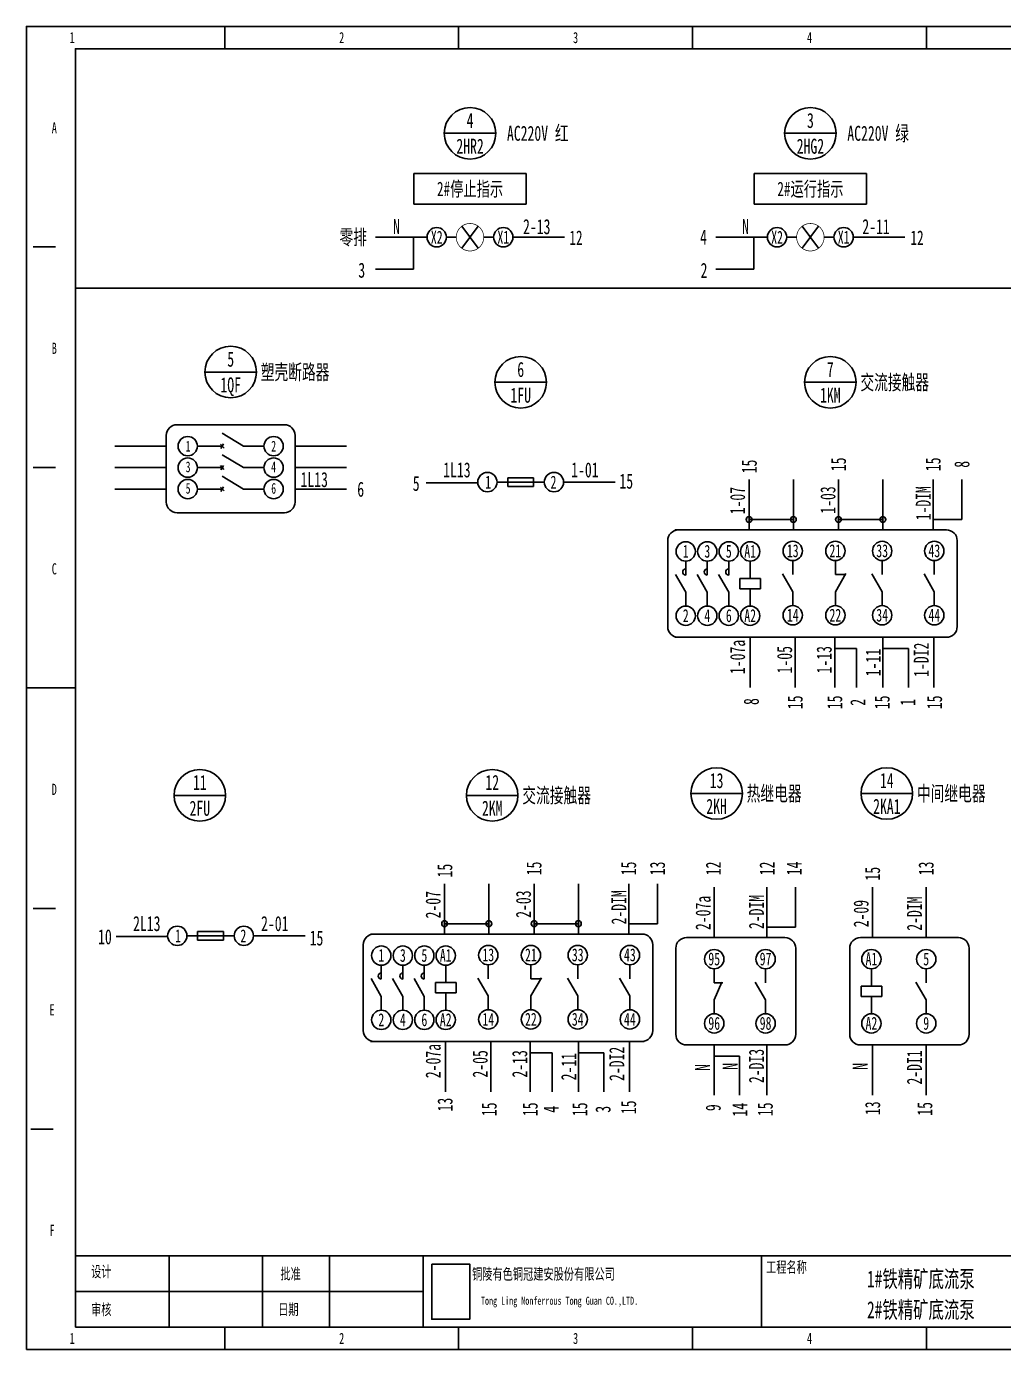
# Model space of a CAD drawing. Header units: millimetres. Extents: x 401220 to 2750366, y -101310 to 943175.
# Drawn here: x 1243620 to 1273953, y -44391 to -3311 of the extents above; entities that cross this region are included whole.
import ezdxf
from ezdxf.enums import TextEntityAlignment as Align

# ---------------------------------------------------------------- set-up
doc = ezdxf.new("R2010")
doc.units = ezdxf.units.MM
doc.layers.add('SW', color=8, linetype='Continuous', lineweight=20)
doc.styles.add('ROM-S', font='NSimSun.ttf', dxfattribs={"width": 0.67})
doc.styles.add('标准', font='NSimSun.ttf', dxfattribs={"width": 0.667})

msp = doc.modelspace()

# ---------------------------------------------------------------- hatches: boundary and pattern name
h = msp.add_hatch(color=256)
h.dxf.hatch_style = 1
h.paths.add_polyline_path([(1266052.40992, -18530.61414), (1266052.40992, -18620.78041), (1266142.57619, -18620.78041, 0.4142135624)])
h.paths.add_polyline_path([(1266142.57619, -18620.78041), (1266052.40992, -18620.78041), (1266052.40992, -18710.94667, 0.4142135624)])
h.paths.add_polyline_path([(1266052.40992, -18620.78041), (1266052.40992, -18530.61414, 0.4142135624), (1265962.24366, -18620.78041, 0.4142135624), (1266052.40992, -18710.94667)])
h.paths.add_polyline_path([(1267427.57254, -18530.61414, 0.4142135624), (1267337.40628, -18620.78041), (1267427.57254, -18620.78041)])
h.paths.add_polyline_path([(1267427.57254, -18620.78041), (1267337.40628, -18620.78041, 0.4142135624), (1267427.57254, -18710.94667)])
h.paths.add_polyline_path([(1267517.73881, -18620.78041, 0.4142135624), (1267427.57254, -18530.61414), (1267427.57254, -18710.94667, 0.4142135624)])
h = msp.add_hatch(color=256)
h.dxf.hatch_style = 1
h.paths.add_polyline_path([(1268829.92198, -18530.61414), (1268829.92198, -18620.78041), (1268920.08825, -18620.78041, 0.4142135624)])
h.paths.add_polyline_path([(1268920.08825, -18620.78041), (1268829.92198, -18620.78041), (1268829.92198, -18710.94667, 0.4142135624)])
h.paths.add_polyline_path([(1268829.92198, -18620.78041), (1268829.92198, -18530.61414, 0.4142135624), (1268739.75572, -18620.78041, 0.4142135624), (1268829.92198, -18710.94667)])
h.paths.add_polyline_path([(1270205.0846, -18530.61414, 0.4142135624), (1270114.91834, -18620.78041), (1270205.0846, -18620.78041)])
h.paths.add_polyline_path([(1270205.0846, -18620.78041), (1270114.91834, -18620.78041, 0.4142135624), (1270205.0846, -18710.94667)])
h.paths.add_polyline_path([(1270295.25087, -18620.78041, 0.4142135624), (1270205.0846, -18530.61414), (1270205.0846, -18710.94667, 0.4142135624)])
h = msp.add_hatch(color=256)
h.dxf.hatch_style = 1
h.paths.add_polyline_path([(1256600.98466, -31078.25632), (1256600.98466, -31168.42258), (1256691.15092, -31168.42258, 0.4142135624)])
h.paths.add_polyline_path([(1256691.15092, -31168.42258), (1256600.98466, -31168.42258), (1256600.98466, -31258.58885, 0.4142135624)])
h.paths.add_polyline_path([(1256600.98466, -31168.42258), (1256600.98466, -31078.25632, 0.4142135624), (1256510.81839, -31168.42258, 0.4142135624), (1256600.98466, -31258.58885)])
h.paths.add_polyline_path([(1257976.14728, -31078.25632, 0.4142135624), (1257885.98101, -31168.42258), (1257976.14728, -31168.42258)])
h.paths.add_polyline_path([(1257976.14728, -31168.42258), (1257885.98101, -31168.42258, 0.4142135624), (1257976.14728, -31258.58885)])
h.paths.add_polyline_path([(1258066.31354, -31168.42258, 0.4142135624), (1257976.14728, -31078.25632), (1257976.14728, -31258.58885, 0.4142135624)])
h = msp.add_hatch(color=256)
h.dxf.hatch_style = 1
h.paths.add_polyline_path([(1259378.49672, -31078.25632), (1259378.49672, -31168.42258), (1259468.66298, -31168.42258, 0.4142135624)])
h.paths.add_polyline_path([(1259468.66298, -31168.42258), (1259378.49672, -31168.42258), (1259378.49672, -31258.58885, 0.4142135624)])
h.paths.add_polyline_path([(1259378.49672, -31168.42258), (1259378.49672, -31078.25632, 0.4142135624), (1259288.33045, -31168.42258, 0.4142135624), (1259378.49672, -31258.58885)])
h.paths.add_polyline_path([(1260753.65934, -31078.25632, 0.4142135624), (1260663.49307, -31168.42258), (1260753.65934, -31168.42258)])
h.paths.add_polyline_path([(1260753.65934, -31168.42258), (1260663.49307, -31168.42258, 0.4142135624), (1260753.65934, -31258.58885)])
h.paths.add_polyline_path([(1260843.8256, -31168.42258, 0.4142135624), (1260753.65934, -31078.25632), (1260753.65934, -31258.58885, 0.4142135624)])

# ---------------------------------------------------------------- linework, layer by layer
at = {"ltscale": 4}
for p, q in [((1249775.24134, -4002.49137), (1249775.24134, -3310.90745)), ((1257036.87253, -4002.49137), (1257036.87253, -3310.90745)), ((1264298.50372, -4002.49137), (1264298.50372, -3310.90745)), ((1271560.13491, -4002.49137), (1271560.13491, -3310.90745)), ((1243827.6196, -10157.58829), (1244519.20352, -10157.58829)), ((1243827.6196, -17004.26912), (1244519.20352, -17004.26912)), ((1243620.14442, -23850.94996), (1245141.62905, -23850.94996)), ((1243827.6196, -30697.6308), (1244519.20352, -30697.6308)), ((1243758.46121, -37544.31164), (1244450.04513, -37544.31164)), ((1245141.62905, -41486.34), (1299915.07576, -41486.34)), ((1248046.28153, -41486.34), (1248046.28153, -43699.40856)), ((1250950.93401, -41486.34), (1250950.93401, -43699.40856)), ((1253025.68578, -41486.34), (1253025.68578, -43699.40856)), ((1255930.33825, -41486.34), (1255930.33825, -43699.40856)), ((1266442.41388, -41486.34), (1266442.41388, -43699.40856)), ((1245141.62905, -42592.87428), (1255930.33825, -42592.87428)), ((1249775.24134, -44390.99248), (1249775.24134, -43699.40856)), ((1257036.87253, -44390.99248), (1257036.87253, -43699.40856)), ((1264298.50372, -44390.99248), (1264298.50372, -43699.40856)), ((1271560.13491, -44390.99248), (1271560.13491, -43699.40856))]:
    msp.add_line(p, q, dxfattribs=at)
for p, q in [((1256591.11489, -6628.52516), (1258190.97141, -6628.52516)), ((1267157.58774, -6628.52516), (1268757.44425, -6628.52516)), ((1255649.58067, -7879.33319), (1259132.50564, -7879.33319)), ((1255649.58067, -8828.37983), (1255649.58067, -7879.33319)), ((1259132.50564, -7879.33319), (1259132.50564, -8828.37983)), ((1266216.05351, -7879.33319), (1269698.97848, -7879.33319)), ((1266216.05351, -8828.37983), (1266216.05351, -7879.33319)), ((1269698.97848, -7879.33319), (1269698.97848, -8828.37983)), ((1259132.50564, -8828.37983), (1255649.58067, -8828.37983)), ((1269698.97848, -8828.37983), (1266216.05351, -8828.37983)), ((1256057.82939, -9854.90262), (1254457.97287, -9854.90262)), ((1255634.73825, -9854.90262), (1255634.73825, -10841.80607)), ((1256656.44269, -9854.90252), (1256856.42493, -9854.90247)), ((1256856.42493, -9854.90247), (1256963.08203, -9854.90247)), ((1257133.73339, -9513.59974), (1257645.68748, -10196.20519)), ((1257816.33884, -9854.90247), (1257922.99594, -9854.90247)), ((1257922.99594, -9854.90247), (1258122.97783, -9854.90252)), ((1258724.25692, -9854.90262), (1260324.11343, -9854.90262)), ((1266624.30223, -9854.90262), (1265024.44572, -9854.90262)), ((1266201.21109, -9854.90262), (1266201.21109, -10841.80607)), ((1267222.91553, -9854.90252), (1267422.89778, -9854.90247)), ((1267422.89778, -9854.90247), (1267529.55488, -9854.90247)), ((1267700.20624, -9513.59974), (1268212.16032, -10196.20519)), ((1268382.81168, -9854.90247), (1268489.46879, -9854.90247)), ((1268489.46879, -9854.90247), (1268689.45067, -9854.90252)), ((1269290.72976, -9854.90262), (1270890.58628, -9854.90262)), ((1255634.73825, -10841.80607), (1254457.97287, -10841.80607)), ((1266201.21109, -10841.80607), (1265024.44572, -10841.80607)), ((1245141.62905, -11433.00323), (1299915.07576, -11433.00323)), ((1249160.74191, -14040.30106), (1250760.59842, -14040.30106)), ((1258163.67883, -14358.66247), (1259763.53535, -14358.66247)), ((1267775.36145, -14358.66247), (1269375.21797, -14358.66247)), ((1247960.84952, -16008.52804), (1247960.84952, -18077.72018)), ((1251627.18737, -15675.2246), (1248294.15296, -15675.2246)), ((1250362.9339, -16341.83149), (1249696.32702, -15941.86736)), ((1251960.49081, -18077.72018), (1251960.49081, -16008.52804)), ((1247960.84952, -16341.83148), (1246360.993, -16341.83148)), ((1248927.4295, -16341.83149), (1249696.32702, -16341.83149)), ((1249752.79077, -16401.38801), (1249639.86326, -16282.27496)), ((1249741.8048, -16273.30634), (1249652.25918, -16413.95026)), ((1250993.91083, -16341.83149), (1250362.9339, -16341.83149)), ((1251960.49081, -16339.66533), (1253560.34733, -16339.66533)), ((1250362.22892, -17006.64156), (1249695.62204, -16606.67743)), ((1247960.84952, -17008.43836), (1246360.993, -17008.43836)), ((1248927.4295, -17008.43837), (1249696.32702, -17008.43837)), ((1249752.0858, -17066.19809), (1249639.15828, -16947.08504)), ((1249741.09983, -16938.11641), (1249651.5542, -17078.76033)), ((1250993.91083, -17008.43837), (1250362.9339, -17008.43837)), ((1251960.49081, -17006.27221), (1253560.34733, -17006.27221)), ((1249752.79077, -17732.80496), (1249639.86326, -17613.69191)), ((1249741.8048, -17604.72329), (1249652.25918, -17745.3672)), ((1250362.9339, -17673.24844), (1249696.32702, -17273.28431)), ((1257631.05993, -17476.49874), (1256031.20342, -17476.49874)), ((1258377.61367, -17458.38447), (1258230.08523, -17458.38447)), ((1258377.61367, -17458.38447), (1258561.06861, -17458.38447)), ((1258561.06861, -17325.0631), (1258561.06861, -17591.70585)), ((1259360.99687, -17325.0631), (1258561.06861, -17325.0631)), ((1258561.06861, -17458.38447), (1259360.99687, -17458.38447)), ((1258561.06861, -17591.70585), (1259360.99687, -17591.70585)), ((1259360.99687, -17591.70585), (1259360.99687, -17325.0631)), ((1259360.99687, -17458.38447), (1259553.73445, -17458.38447)), ((1259696.62037, -17458.38447), (1259553.73445, -17458.38447)), ((1260296.15425, -17457.83375), (1261896.01076, -17457.83375)), ((1266052.40992, -18941.9814), (1266052.40992, -17380.00146)), ((1267430.46933, -18941.9814), (1267430.46933, -17380.00146)), ((1268829.92198, -18941.9814), (1268829.92198, -17380.00146)), ((1270205.0846, -18941.9814), (1270205.0846, -17380.00146)), ((1271771.45935, -18941.9814), (1271771.45935, -17380.00146)), ((1272660.17543, -18620.78041), (1272660.17543, -17380.00146)), ((1247960.84952, -17675.04525), (1246360.993, -17675.04525)), ((1248927.4295, -17675.04525), (1249696.32702, -17675.04525)), ((1250993.91083, -17675.04525), (1250362.9339, -17675.04525)), ((1251960.49081, -17672.8791), (1253560.34733, -17672.8791)), ((1248294.15296, -18411.02362), (1251627.18737, -18411.02362)), ((1266052.40992, -18620.78041), (1267427.57254, -18620.78041)), ((1268829.92198, -18620.78041), (1270205.0846, -18620.78041)), ((1271771.45935, -18620.78041), (1272660.17543, -18620.78041)), ((1263527.44941, -19275.28484), (1263527.44941, -21941.71237)), ((1268829.92198, -18941.9814), (1263749.14088, -18941.9814)), ((1270562.23016, -18941.9814), (1265481.44907, -18941.9814)), ((1272180.83943, -18941.9814), (1267100.05833, -18941.9814)), ((1272180.83943, -18941.9814), (1267361.46266, -18941.9814)), ((1272514.14287, -21941.71237), (1272514.14287, -19275.28484)), ((1264087.54075, -20344.16158), (1264087.54077, -20077.51883)), ((1264087.54077, -19911.63602), (1264087.54077, -20077.51883)), ((1264756.51398, -20344.16158), (1264756.51401, -20077.51883)), ((1264756.51401, -19911.63602), (1264756.51401, -20077.51883)), ((1265423.12087, -20344.16158), (1265423.12089, -20077.51883)), ((1265423.12089, -19911.63602), (1265423.12089, -20077.51883)), ((1266087.36142, -20077.51883), (1266087.36139, -20450.81868)), ((1266087.36142, -19911.63602), (1266087.36142, -20077.51883)), ((1267408.57252, -20062.51144), (1267408.5725, -20329.15419)), ((1267408.57252, -19896.62863), (1267408.57252, -20062.51144)), ((1268731.68372, -20062.51144), (1268731.6837, -20329.15419)), ((1268731.68372, -19896.62863), (1268731.68372, -20062.51144)), ((1270184.84799, -20062.51144), (1270184.84797, -20329.15419)), ((1270184.84799, -19896.62863), (1270184.84799, -20062.51144)), ((1271803.84247, -20062.51144), (1271803.84244, -20329.15419)), ((1271803.84247, -19896.62863), (1271803.84247, -20062.51144)), ((1264087.54071, -20877.44709), (1263767.56945, -20323.24051)), ((1264756.51394, -20877.44709), (1264436.54268, -20323.24051)), ((1265423.12082, -20877.44709), (1265103.14957, -20323.24051)), ((1265767.39009, -20450.81866), (1265767.39006, -20770.78996)), ((1266407.33269, -20450.81871), (1265767.39009, -20450.81866)), ((1266407.33267, -20770.79001), (1266407.33269, -20450.81871)), ((1267408.57245, -20862.4397), (1267088.60119, -20308.23312)), ((1268731.68366, -20862.4397), (1269056.98786, -20298.99639)), ((1268731.6837, -20329.15419), (1269039.57623, -20329.15421)), ((1270184.84793, -20862.4397), (1269864.87667, -20308.23312)), ((1271803.8424, -20862.4397), (1271483.87114, -20308.23312)), ((1264087.54069, -21144.08984), (1264087.54071, -20877.44709)), ((1264756.51392, -21144.08984), (1264756.51394, -20877.44709)), ((1265423.1208, -21144.08984), (1265423.12082, -20877.44709)), ((1265767.39006, -20770.78996), (1266407.33267, -20770.79001)), ((1266087.36136, -20770.78999), (1266087.36133, -21144.08984)), ((1267408.57243, -21129.08245), (1267408.57245, -20862.4397)), ((1268731.68364, -21129.08245), (1268731.68366, -20862.4397)), ((1270184.84791, -21129.08245), (1270184.84793, -20862.4397)), ((1271803.84238, -21129.08245), (1271803.8424, -20862.4397)), ((1264087.54077, -21144.08984), (1264087.54077, -21307.23463)), ((1264756.51401, -21144.08984), (1264756.51401, -21307.23463)), ((1265423.12089, -21144.08984), (1265423.12089, -21307.23463)), ((1266087.36142, -21144.08984), (1266087.36142, -21307.23463)), ((1267408.57252, -21129.08245), (1267408.57252, -21292.22724)), ((1268731.68372, -21129.08245), (1268731.68372, -21292.22724)), ((1270184.84799, -21129.08245), (1270184.84799, -21292.22724)), ((1271803.84247, -21129.08245), (1271803.84247, -21292.22724)), ((1245141.62905, -21988.59793), (1245141.62905, -23875.00159)), ((1263749.14088, -22275.01581), (1268895.36227, -22275.01581)), ((1265481.44907, -22275.01581), (1270627.67045, -22275.01581)), ((1266084.75545, -23836.99575), (1266084.75545, -22275.01581)), ((1267100.05833, -22275.01581), (1272246.27972, -22275.01581)), ((1267361.46266, -22275.01581), (1272180.83943, -22275.01581)), ((1267487.10441, -23836.99575), (1267487.10441, -22275.01581)), ((1268712.88224, -23836.99575), (1268712.88224, -22275.01581)), ((1270205.0846, -23836.99575), (1270205.0846, -22275.01581)), ((1271791.10106, -23836.99575), (1271791.10106, -22275.01581)), ((1268712.88224, -22627.84566), (1269389.8482, -22627.84566)), ((1269389.8482, -22627.84566), (1269389.8482, -23836.99575)), ((1270205.0846, -22627.84566), (1270999.05991, -22627.84566)), ((1270999.05991, -22627.84566), (1270999.05991, -23836.99575)), ((1248202.04423, -27183.89108), (1249801.90075, -27183.89108)), ((1257279.63051, -27183.89108), (1258879.48702, -27183.89108)), ((1264245.09398, -27125.17641), (1265844.9505, -27125.17641)), ((1269529.33309, -27125.17641), (1271129.18961, -27125.17641)), ((1256600.98466, -31489.62358), (1256600.98466, -29927.64364)), ((1257979.04406, -31489.62358), (1257979.04406, -29927.64364)), ((1259378.49672, -31489.62358), (1259378.49672, -29927.64364)), ((1260753.65934, -31489.62358), (1260753.65934, -29927.64364)), ((1262320.03409, -31489.62358), (1262320.03409, -29927.64364)), ((1263208.75016, -31168.42258), (1263208.75016, -29927.64364)), ((1264965.28764, -31600.12192), (1264965.28764, -30038.14198)), ((1266604.7811, -31600.12192), (1266604.7811, -30038.14198)), ((1267493.49718, -31278.92092), (1267493.49718, -30038.14198)), ((1269882.4371, -31600.12192), (1269882.4371, -30038.14198)), ((1271546.52803, -31600.12192), (1271546.52803, -30038.14198)), ((1256600.98466, -31168.42258), (1257976.14728, -31168.42258)), ((1259378.49672, -31168.42258), (1260753.65934, -31168.42258)), ((1262320.03409, -31168.42258), (1263208.75016, -31168.42258)), ((1248003.24475, -31563.31903), (1246403.38823, -31563.31903)), ((1248749.79848, -31545.20476), (1248602.27004, -31545.20476)), ((1248749.79848, -31545.20476), (1248933.25343, -31545.20476)), ((1248933.25343, -31411.88338), (1248933.25343, -31678.52613)), ((1249733.18168, -31411.88338), (1248933.25343, -31411.88338)), ((1248933.25343, -31545.20476), (1249733.18168, -31545.20476)), ((1249733.18168, -31678.52613), (1249733.18168, -31411.88338)), ((1249733.18168, -31545.20476), (1249925.91927, -31545.20476)), ((1250068.80518, -31545.20476), (1249925.91927, -31545.20476)), ((1250668.33906, -31544.65403), (1252268.19558, -31544.65403)), ((1259378.49672, -31489.62358), (1254297.71562, -31489.62358)), ((1261110.8049, -31489.62358), (1256030.0238, -31489.62358)), ((1262729.41416, -31489.62358), (1257648.63306, -31489.62358)), ((1262729.41416, -31489.62358), (1257910.0374, -31489.62358)), ((1267168.02697, -31600.12192), (1264111.66418, -31600.12192)), ((1266604.7811, -31278.92092), (1267493.49718, -31278.92092)), ((1272552.2134, -31600.12192), (1269509.78958, -31600.12192)), ((1248933.25343, -31678.52613), (1249733.18168, -31678.52613)), ((1254076.02415, -31822.92702), (1254076.02415, -34489.35455)), ((1263062.7176, -34489.35455), (1263062.7176, -31822.92702)), ((1263778.36093, -31933.42536), (1263778.36093, -34599.85289)), ((1267501.33041, -34599.85289), (1267501.33041, -31933.42536)), ((1269176.48614, -31933.42536), (1269176.48614, -34599.85289)), ((1272885.51684, -34599.85289), (1272885.51684, -31933.42536)), ((1257957.14725, -32444.27081), (1257957.14725, -32610.15361)), ((1259280.25846, -32444.27081), (1259280.25846, -32610.15361)), ((1260733.42273, -32444.27081), (1260733.42273, -32610.15361)), ((1262352.4172, -32444.27081), (1262352.4172, -32610.15361)), ((1254636.11549, -32891.80376), (1254636.11551, -32625.16101)), ((1254636.11551, -32459.2782), (1254636.11551, -32625.16101)), ((1255305.08872, -32891.80376), (1255305.08874, -32625.16101)), ((1255305.08874, -32459.2782), (1255305.08874, -32625.16101)), ((1255971.6956, -32891.80376), (1255971.69562, -32625.16101)), ((1255971.69562, -32459.2782), (1255971.69562, -32625.16101)), ((1256635.93615, -32625.16101), (1256635.93612, -32998.46086)), ((1256635.93615, -32459.2782), (1256635.93615, -32625.16101)), ((1257957.14719, -33410.08187), (1257637.17593, -32855.87529)), ((1257957.14725, -32610.15361), (1257957.14723, -32876.79637)), ((1259280.25839, -33410.08187), (1259605.5626, -32846.63857)), ((1259280.25846, -32610.15361), (1259280.25844, -32876.79637)), ((1260733.42266, -33410.08187), (1260413.4514, -32855.87529)), ((1260733.42273, -32610.15361), (1260733.42271, -32876.79637)), ((1262352.41714, -33410.08187), (1262032.44588, -32855.87529)), ((1262352.4172, -32610.15361), (1262352.41718, -32876.79637)), ((1264970.81208, -32735.65934), (1264970.81206, -33002.3021)), ((1264970.81208, -32569.77654), (1264970.81208, -32735.65934)), ((1266565.59624, -32735.65949), (1266565.59621, -33002.30224)), ((1266565.59624, -32569.77654), (1266565.59624, -32735.65934)), ((1269851.03382, -32735.65934), (1269851.03379, -33108.9592)), ((1269851.03382, -32569.77654), (1269851.03382, -32735.65934)), ((1271552.05248, -32735.65934), (1271552.05245, -33002.3021)), ((1271552.05248, -32569.77654), (1271552.05248, -32735.65934)), ((1254636.11544, -33425.08927), (1254316.14419, -32870.88269)), ((1255305.08868, -33425.08927), (1254985.11742, -32870.88269)), ((1255971.69556, -33425.08927), (1255651.7243, -32870.88269)), ((1256315.96482, -32998.46084), (1256315.9648, -33318.43214)), ((1256955.90743, -32998.46089), (1256315.96482, -32998.46084)), ((1256955.9074, -33318.43219), (1256955.90743, -32998.46089)), ((1259280.25844, -32876.79637), (1259588.15097, -32876.79639)), ((1264970.81202, -33535.5876), (1265205.10147, -32981.38102)), ((1264970.81206, -33002.3021), (1265241.28588, -33002.30212)), ((1266565.59617, -33535.58774), (1266245.62491, -32981.38116)), ((1269531.06249, -33108.95917), (1269531.06246, -33428.93048)), ((1270171.00509, -33108.95922), (1269531.06249, -33108.95917)), ((1270171.00507, -33428.93053), (1270171.00509, -33108.95922)), ((1271552.05241, -33535.5876), (1271232.08115, -32981.38102)), ((1254636.11542, -33691.73202), (1254636.11544, -33425.08927)), ((1255305.08866, -33691.73202), (1255305.08868, -33425.08927)), ((1255971.69554, -33691.73202), (1255971.69556, -33425.08927)), ((1256315.9648, -33318.43214), (1256955.9074, -33318.43219)), ((1256635.9361, -33318.43216), (1256635.93607, -33691.73202)), ((1257957.14717, -33676.72463), (1257957.14719, -33410.08187)), ((1257957.14725, -33676.72463), (1257957.14725, -33839.86942)), ((1259280.25837, -33676.72463), (1259280.25839, -33410.08187)), ((1259280.25846, -33676.72463), (1259280.25846, -33839.86942)), ((1260733.42264, -33676.72463), (1260733.42266, -33410.08187)), ((1260733.42273, -33676.72463), (1260733.42273, -33839.86942)), ((1262352.41712, -33676.72463), (1262352.41714, -33410.08187)), ((1262352.4172, -33676.72463), (1262352.4172, -33839.86942)), ((1264970.81199, -33802.23035), (1264970.81202, -33535.5876)), ((1266565.59615, -33802.2305), (1266565.59617, -33535.58774)), ((1269531.06246, -33428.93048), (1270171.00507, -33428.93053)), ((1269851.03376, -33428.9305), (1269851.03373, -33802.23035)), ((1271552.05239, -33802.23035), (1271552.05241, -33535.5876)), ((1254636.11551, -33691.73202), (1254636.11551, -33854.87681)), ((1255305.08874, -33691.73202), (1255305.08874, -33854.87681)), ((1255971.69562, -33691.73202), (1255971.69562, -33854.87681)), ((1256635.93615, -33691.73202), (1256635.93615, -33854.87681)), ((1264970.81208, -33802.23035), (1264970.81208, -33965.37515)), ((1266565.59624, -33802.23035), (1266565.59624, -33965.37515)), ((1269851.03382, -33802.23035), (1269851.03382, -33965.37515)), ((1271552.05248, -33802.23035), (1271552.05248, -33965.37515)), ((1254297.71562, -34822.65799), (1259443.937, -34822.65799)), ((1256030.0238, -34822.65799), (1261176.24519, -34822.65799)), ((1256633.33019, -36384.63793), (1256633.33019, -34822.65799)), ((1257648.63306, -34822.65799), (1262794.85445, -34822.65799)), ((1257910.0374, -34822.65799), (1262729.41416, -34822.65799)), ((1258035.67914, -36384.63793), (1258035.67914, -34822.65799)), ((1259261.45697, -36384.63793), (1259261.45697, -34822.65799)), ((1260753.65934, -36384.63793), (1260753.65934, -34822.65799)), ((1262339.67579, -36384.63793), (1262339.67579, -34822.65799)), ((1259261.45697, -35175.48784), (1259938.42293, -35175.48784)), ((1259938.42293, -35175.48784), (1259938.42293, -36384.63793)), ((1260753.65934, -35175.48784), (1261547.63465, -35175.48784)), ((1261547.63465, -35175.48784), (1261547.63465, -36384.63793)), ((1267168.02716, -34933.15633), (1264111.66437, -34933.15633)), ((1264965.28764, -36495.13627), (1264965.28764, -34933.15633)), ((1264965.28764, -35285.98617), (1265759.26295, -35285.98617)), ((1265759.26295, -35285.98617), (1265759.26295, -36495.13627)), ((1266604.7811, -36495.13627), (1266604.7811, -34933.15633)), ((1269509.78958, -34933.15633), (1272552.2134, -34933.15633)), ((1269882.4371, -36495.13627), (1269882.4371, -34933.15633)), ((1271546.52803, -36495.13627), (1271546.52803, -34933.15633))]:
    msp.add_line(p, q)
for points in [[(1243620.14442, -44390.99248), (1300606.65968, -44390.99248), (1300606.65968, -3310.90745), (1243620.14442, -3310.90745)], [(1245141.62905, -43699.40856), (1299915.07576, -43699.40856), (1299915.07576, -4002.49137), (1245141.62905, -4002.49137)]]:
    msp.add_lwpolyline(points, close=True, dxfattribs=at)
at = {"const_width": 21.33142}
for points in [[(1256963.08203, -9854.90247, 1), (1257816.33884, -9854.90247, 1)], [(1267529.55488, -9854.90247, 1), (1268382.81168, -9854.90247, 1)]]:
    msp.add_lwpolyline(points, format="xyb", close=True, dxfattribs=at)
for points in [[(1257645.68748, -9513.59974), (1257133.73339, -10196.20519)], [(1268212.16032, -9513.59974), (1267700.20624, -10196.20519)]]:
    msp.add_lwpolyline(points)
msp.add_lwpolyline([(1256200.93216, -41737.72911), (1257381.22288, -41737.72911), (1257381.22288, -43448.56727), (1256200.93216, -43448.56727)], close=True)
for centre, radius in [((1257391.04315, -6628.52516), 799.92826), ((1267957.516, -6628.52516), 799.92826), ((1256356.46959, -9854.90252), 299.9731), ((1258422.95092, -9854.90252), 299.9731), ((1266922.94243, -9854.90252), 299.9731), ((1268989.42377, -9854.90252), 299.9731), ((1249960.67017, -14040.30106), 799.92826), ((1258963.60709, -14358.66247), 799.92826), ((1268575.28971, -14358.66247), 799.92826), ((1248627.4564, -16341.83148), 299.9731), ((1251293.88393, -16341.83148), 299.9731), ((1248627.4564, -17008.43836), 299.9731), ((1251293.88393, -17008.43836), 299.9731), ((1257930.11213, -17458.38447), 299.9731), ((1259996.59346, -17458.38447), 299.9731), ((1248627.4564, -17675.04525), 299.9731), ((1251293.88393, -17675.04525), 299.9731), ((1266052.40992, -18620.78041), 90.16627), ((1267427.57254, -18620.78041), 90.16627), ((1268829.92198, -18620.78041), 90.16627), ((1270205.0846, -18620.78041), 90.16627), ((1267408.57252, -19596.65553), 299.9731), ((1268731.68372, -19596.65553), 299.9731), ((1270184.84799, -19596.65553), 299.9731), ((1271803.84247, -19596.65553), 299.9731), ((1264087.54077, -19611.66293), 299.9731), ((1264756.51401, -19611.66293), 299.9731), ((1265423.12089, -19611.66293), 299.9731), ((1266087.36142, -19611.66293), 299.9731), ((1264087.54077, -21607.20773), 299.9731), ((1264756.51401, -21607.20773), 299.9731), ((1265423.12089, -21607.20773), 299.9731), ((1266087.36142, -21607.20773), 299.9731), ((1267408.57252, -21592.20034), 299.9731), ((1268731.68372, -21592.20034), 299.9731), ((1270184.84799, -21592.20034), 299.9731), ((1271803.84247, -21592.20034), 299.9731), ((1249001.97249, -27183.89108), 799.92826), ((1258079.55877, -27183.89108), 799.92826), ((1265045.02224, -27125.17641), 799.92826), ((1270329.26135, -27125.17641), 799.92826), ((1256600.98466, -31168.42258), 90.16627), ((1257976.14728, -31168.42258), 90.16627), ((1259378.49672, -31168.42258), 90.16627), ((1260753.65934, -31168.42258), 90.16627), ((1248302.29694, -31545.20476), 299.9731), ((1250368.77828, -31545.20476), 299.9731), ((1254636.11551, -32159.3051), 299.9731), ((1255305.08874, -32159.3051), 299.9731), ((1255971.69562, -32159.3051), 299.9731), ((1256635.93615, -32159.3051), 299.9731), ((1257957.14725, -32144.29771), 299.9731), ((1259280.25846, -32144.29771), 299.9731), ((1260733.42273, -32144.29771), 299.9731), ((1262352.4172, -32144.29771), 299.9731), ((1264970.81208, -32269.80344), 299.9731), ((1266565.59624, -32269.80344), 299.9731), ((1269851.03382, -32269.80344), 299.9731), ((1271552.05248, -32269.80344), 299.9731), ((1254636.11551, -34154.84991), 299.9731), ((1255305.08874, -34154.84991), 299.9731), ((1255971.69562, -34154.84991), 299.9731), ((1256635.93615, -34154.84991), 299.9731), ((1257957.14725, -34139.84251), 299.9731), ((1259280.25846, -34139.84251), 299.9731), ((1260733.42273, -34139.84251), 299.9731), ((1262352.4172, -34139.84251), 299.9731), ((1264970.81208, -34265.34824), 299.9731), ((1266565.59624, -34265.34824), 299.9731), ((1269851.03382, -34265.34824), 299.9731), ((1271552.05248, -34265.34824), 299.9731)]:
    msp.add_circle(centre, radius)
for centre, radius, start, end in [((1248294.15296, -16008.52804), 333.30344, 90, 180), ((1251627.18737, -16008.52804), 333.30344, 0, 90), ((1248294.15296, -18077.72018), 333.30344, 180, 270), ((1251627.18737, -18077.72018), 333.30344, 270, 0), ((1263860.75285, -19275.28484), 333.30344, 90, 180), ((1272180.83943, -19275.28484), 333.30344, 0, 90), ((1264087.54076, -20248.17019), 95.99139, 89.999995388, 269.999995388), ((1264756.51399, -20248.17019), 95.99139, 89.999995388, 269.999995388), ((1265423.12087, -20248.17019), 95.99139, 89.999995388, 269.999995388), ((1263860.75285, -21941.71237), 333.30344, 180, 270), ((1272180.83943, -21941.71237), 333.30344, 270, 0), ((1254409.32759, -31822.92702), 333.30344, 90, 180), ((1262729.41416, -31822.92702), 333.30344, 0, 90), ((1264111.66437, -31933.42536), 333.30344, 90, 180), ((1267168.02697, -31933.42536), 333.30344, 0, 90), ((1269509.78958, -31933.42536), 333.30344, 90, 180), ((1272552.2134, -31933.42536), 333.30344, 0, 90), ((1254636.11549, -32795.81237), 95.99139, 89.999995388, 269.999995388), ((1255305.08873, -32795.81237), 95.99139, 89.999995388, 269.999995388), ((1255971.69561, -32795.81237), 95.99139, 89.999995388, 269.999995388), ((1254409.32759, -34489.35455), 333.30344, 180, 270), ((1262729.41416, -34489.35455), 333.30344, 270, 0), ((1264111.66437, -34599.85289), 333.30344, 180, 270), ((1267168.02697, -34599.85289), 333.30344, 270, 0), ((1269509.78958, -34599.85289), 333.30344, 180, 270), ((1272552.2134, -34599.85289), 333.30344, 270, 0)]:
    msp.add_arc(centre, radius, start, end)
for p in [(1257389.71044, -9854.90247), (1267956.18328, -9854.90247)]:
    msp.add_point(p)

# ---------------------------------------------------------------- texts
at = {"style": 'ROM-S', "width": 0.67}
for s, p in [('1', (1245037.89146, -3933.33298)), ('2', (1253406.05693, -3933.33298)), ('3', (1260667.68813, -3933.33298)), ('4', (1267929.31932, -3933.33298)), ('A', (1244484.62433, -6734.24787)), ('B', (1244484.62433, -13580.92871)), ('C', (1244484.62433, -20427.60954)), ('D', (1244484.62433, -27274.29038)), ('E', (1244415.46593, -34120.97122)), ('F', (1244415.46593, -40967.65206)), ('1', (1245037.89146, -44321.83409)), ('2', (1253406.05693, -44321.83409)), ('3', (1260667.68813, -44321.83409)), ('4', (1267929.31932, -44321.83409))]:
    msp.add_text(s, height=346.48355, dxfattribs=at).set_placement(p, align=Align.BOTTOM_CENTER)
for s, height, p in [('4', 466.62482, (1257391.04315, -6228.56103)), ('3', 466.62482, (1267957.516, -6228.56103)), ('2HR2', 466.624817, (1257391.04315, -7028.48929)), ('2HG2', 466.624817, (1267957.516, -7028.48929)), ('2#停止指示', 449.959645, (1257391.04315, -8353.85651)), ('2#运行指示', 449.959645, (1267957.516, -8354.86148)), ('X2', 399.964129, (1256356.46959, -9854.90252)), ('X1', 399.964129, (1258422.95092, -9854.90252)), ('12', 449.959645, (1260679.57525, -9870.29141)), ('4', 466.62482, (1264639.25062, -9849.06844)), ('X2', 399.964129, (1266922.94243, -9854.90252)), ('X1', 399.964129, (1268989.42377, -9854.90252)), ('12', 449.959645, (1271267.58782, -9870.29141)), ('3', 466.62482, (1254028.37182, -10878.73419)), ('2', 466.62482, (1264654.05212, -10884.75751)), ('5', 466.62482, (1249960.67017, -13640.33693)), ('6', 466.62482, (1258963.60709, -13958.69834)), ('7', 466.62482, (1268575.28971, -13958.69834)), ('1QF', 466.624817, (1249960.67017, -14440.26519)), ('1FU', 466.624817, (1258963.60709, -14758.6266)), ('1KM', 466.624817, (1268575.28971, -14758.6266)), ('1', 333.30344, (1248637.80633, -16341.83149)), ('2', 333.30344, (1251293.88393, -16341.83148)), ('3', 333.30344, (1248637.80633, -16984.52385)), ('4', 333.30344, (1251293.88393, -16984.52384)), ('15', 466.624817, (1262240.9911, -17428.29634)), ('5', 333.30344, (1248637.80633, -17651.13073)), ('6', 333.30344, (1251293.88393, -17651.13072)), ('6', 466.62482, (1253995.99609, -17678.05802)), ('5', 466.62482, (1255718.90211, -17497.43552)), ('11', 466.624817, (1249001.97249, -26783.92696)), ('12', 466.624817, (1258079.55877, -26783.92696)), ('13', 466.624817, (1265045.02224, -26725.21228)), ('14', 466.624817, (1270329.26135, -26725.21228)), ('2FU', 466.624817, (1249001.97249, -27583.85521)), ('2KM', 466.624817, (1258079.55877, -27583.85521)), ('2KH', 466.624817, (1265045.02224, -27525.14053)), ('2KA1', 466.624817, (1270329.26135, -27525.14053)), ('10', 466.624817, (1246056.17305, -31575.34005)), ('15', 466.624817, (1252624.35606, -31612.51435))]:
    msp.add_text(s, height=height, dxfattribs=at).set_placement(p, align=Align.MIDDLE_CENTER)
for s, p in [(' AC220V 红', (1258324.29279, -6628.52516)), (' AC220V 绿', (1268890.76563, -6628.52516)), ('塑壳断路器', (1250893.9198, -14040.30106)), ('交流接触器', (1269508.53934, -14358.66247)), ('交流接触器', (1259012.8084, -27183.89108)), ('热继电器', (1265978.27188, -27125.17641)), ('中间继电器', (1271262.51099, -27125.17641))]:
    msp.add_text(s, height=466.624817, dxfattribs=at).set_placement(p, align=Align.MIDDLE_LEFT)
for s, height, p in [('N', 466.62482, (1255107.95224, -9759.1717)), ('2-13', 466.624817, (1259461.52216, -9759.1717)), ('N', 466.62482, (1265944.01582, -9759.1717)), ('2-11', 466.624817, (1269994.26927, -9759.1717)), ('零排', 466.624817, (1253764.2469, -10086.69994)), ('1L13', 466.624817, (1252553.56484, -17610.55071)), ('1L13', 466.624817, (1256983.6862, -17311.12062)), ('1-01', 466.624817, (1260956.78119, -17311.12062)), ('1', 399.96413, (1264087.54077, -19804.16548)), ('3', 399.96413, (1264756.51401, -19804.16548)), ('5', 399.96413, (1265423.12089, -19804.16548)), ('A1', 399.964129, (1266087.36142, -19804.16548)), ('13', 399.964129, (1267408.57252, -19789.15809)), ('21', 399.964129, (1268731.68372, -19789.15809)), ('33', 399.964129, (1270184.84799, -19789.15809)), ('43', 399.964129, (1271803.84247, -19789.15809)), ('2', 399.96413, (1264087.54077, -21803.30628)), ('4', 399.96413, (1264756.51401, -21803.30628)), ('6', 399.96413, (1265423.12089, -21803.30628)), ('A2', 399.964129, (1266087.36142, -21803.30628)), ('14', 399.964129, (1267408.57252, -21788.29889)), ('22', 399.964129, (1268731.68372, -21788.29889)), ('34', 399.964129, (1270184.84799, -21788.29889)), ('44', 399.964129, (1271803.84247, -21788.29889)), ('2L13', 466.624817, (1247355.87101, -31397.9409)), ('2-01', 466.624817, (1251328.96601, -31397.9409)), ('1', 399.96413, (1254636.11551, -32351.80766)), ('3', 399.96413, (1255305.08874, -32351.80766)), ('5', 399.96413, (1255971.69562, -32351.80766)), ('A1', 399.964129, (1256635.93615, -32351.80766)), ('13', 399.964129, (1257957.14725, -32336.80027)), ('21', 399.964129, (1259280.25846, -32336.80027)), ('33', 399.964129, (1260733.42273, -32336.80027)), ('43', 399.964129, (1262352.4172, -32336.80027)), ('95', 399.964129, (1264970.81208, -32462.306)), ('97', 399.964129, (1266565.59624, -32462.306)), ('A1', 399.964129, (1269851.03382, -32462.306)), ('5', 399.96413, (1271552.05248, -32462.306)), ('2', 399.96413, (1254636.11551, -34350.94846)), ('4', 399.96413, (1255305.08874, -34350.94846)), ('6', 399.96413, (1255971.69562, -34350.94846)), ('A2', 399.964129, (1256635.93615, -34350.94846)), ('14', 399.964129, (1257957.14725, -34335.94106)), ('22', 399.964129, (1259280.25846, -34335.94106)), ('34', 399.964129, (1260733.42273, -34335.94106)), ('44', 399.964129, (1262352.4172, -34335.94106)), ('96', 399.964129, (1264970.81208, -34461.44679)), ('98', 399.964129, (1266565.59624, -34461.44679)), ('A2', 399.964129, (1269851.03382, -34461.44679)), ('9', 399.96413, (1271552.05248, -34461.44679))]:
    msp.add_text(s, height=height, dxfattribs=at).set_placement(p, align=Align.CENTER)
for s, height, p in [('15', 466.624817, (1266290.83578, -16972.80714)), ('15', 466.624817, (1269059.32178, -16905.85931)), ('15', 466.624817, (1271996.70328, -16905.85931)), ('8', 466.62482, (1272891.98173, -16905.85931)), ('1-07', 466.624817, (1265927.90372, -18032.91578)), ('1-03', 466.624817, (1268732.94849, -18014.65851)), ('1-DIM', 466.624817, (1271694.95917, -18113.9355)), ('1-07a', 466.624817, (1265927.90372, -22886.83111)), ('1-05', 466.624817, (1267387.92048, -22973.56998)), ('1-13', 466.624817, (1268615.90874, -22973.56998)), ('1-DI2', 466.624817, (1271630.76525, -22973.56998)), ('1-11', 466.624817, (1270136.99462, -23060.19506)), ('8', 466.62482, (1266353.4543, -24272.2797)), ('15', 466.624817, (1267713.57073, -24295.79885)), ('15', 466.624817, (1268943.91402, -24295.79885)), ('2', 466.62482, (1269662.53366, -24295.79885)), ('15', 466.624817, (1270414.24572, -24295.79885)), ('1', 466.62482, (1271215.16976, -24295.79885)), ('15', 466.624817, (1272042.9725, -24295.79885)), ('15', 466.624817, (1256839.41052, -29520.44931)), ('15', 466.624817, (1259607.89651, -29453.50149)), ('15', 466.624817, (1262545.27801, -29453.50149)), ('13', 466.624817, (1263440.55647, -29453.50149)), ('12', 466.624817, (1265175.81349, -29453.50149)), ('12', 466.624817, (1266844.56842, -29453.50149)), ('14', 466.624817, (1267683.41473, -29453.50149)), ('15', 466.624817, (1270118.4752, -29616.39749)), ('13', 466.624817, (1271780.39286, -29453.50149)), ('2-07', 466.624817, (1256476.47846, -30580.55796)), ('2-03', 466.624817, (1259281.52322, -30562.30068)), ('2-DIM', 466.624817, (1262243.53391, -30661.57768)), ('2-07a', 466.624817, (1264856.0531, -30835.76243)), ('2-DIM', 466.624817, (1266513.44882, -30804.33347)), ('2-DIM', 466.624817, (1271418.93397, -30855.91164)), ('2-09', 466.624817, (1269763.08612, -30855.91164)), ('2-07a', 466.624817, (1256476.47846, -35434.47329)), ('2-05', 466.624817, (1257936.49521, -35521.21216)), ('2-13', 466.624817, (1259164.48347, -35521.21216)), ('2-11', 466.624817, (1260685.56935, -35607.83724)), ('2-DI2', 466.624817, (1262179.33999, -35521.21216)), ('2-DI3', 466.624817, (1266513.44882, -35587.63782)), ('2-DI1', 466.624817, (1271418.93397, -35631.71049)), ('N', 466.62482, (1264837.69357, -35631.71049)), ('N', 466.62482, (1265696.49612, -35598.7965)), ('N', 466.62482, (1269730.77071, -35598.7965)), ('13', 466.624817, (1256847.07461, -36786.36836)), ('15', 466.624817, (1258216.3459, -36931.5532)), ('15', 466.624817, (1259488.95997, -36931.5532)), ('4', 466.62482, (1260139.74288, -36931.5532)), ('15', 466.624817, (1261029.49682, -36931.5532)), ('3', 466.62482, (1261751.20144, -36931.5532)), ('15', 466.624817, (1262545.27801, -36869.70006)), ('9', 466.62482, (1265171.82523, -36882.02353)), ('14', 466.624817, (1265999.53498, -36946.11099)), ('15', 466.624817, (1266787.47914, -36931.5532)), ('13', 466.624817, (1270121.2914, -36898.77351)), ('15', 466.624817, (1271740.62103, -36919.44827))]:
    msp.add_text(s, height=height, rotation=89.999998457, dxfattribs=at).set_placement(p, align=Align.CENTER)
for s, p in [('1', (1257861.54685, -17658.36654)), ('2', (1259889.93636, -17658.36654)), ('1', (1248233.73166, -31745.18682)), ('2', (1250262.12118, -31745.18682))]:
    msp.add_text(s, height=399.96413, dxfattribs=at).set_placement(p)
for s, p in [('设计', (1245625.7378, -42247.08232)), ('批准', (1251504.20114, -42316.24071)), ('工程名称', (1266580.73067, -42108.76553)), ('审核', (1245625.7378, -43422.77499)), ('日期', (1251435.04275, -43422.77499))]:
    msp.add_text(s, height=346.483545, dxfattribs=at).set_placement(p, align=Align.BOTTOM_LEFT)
for s, height, p in [('铜陵有色铜冠建安股份有限公司', 346.4835455, (1257453.33223, -41871.61832)), ('Tong Ling Nonferrous Tong Guan CO.,LTD.', 249.4681527, (1257729.9658, -42751.27434))]:
    msp.add_text(s, height=height, dxfattribs=at).set_placement(p, align=Align.TOP_LEFT)
at = {"layer": 'SW', "color": 7, "linetype": 'ByBlock', "lineweight": 25, "style": '标准', "width": 0.667}
for s, p in [('1#铁精矿底流泵', (1271386.42823, -42461.84288)), ('2#铁精矿底流泵', (1271386.42823, -43417.5258))]:
    msp.add_text(s, height=525, dxfattribs=at).set_placement(p, align=Align.CENTER)

doc.saveas('drawing.dxf')
